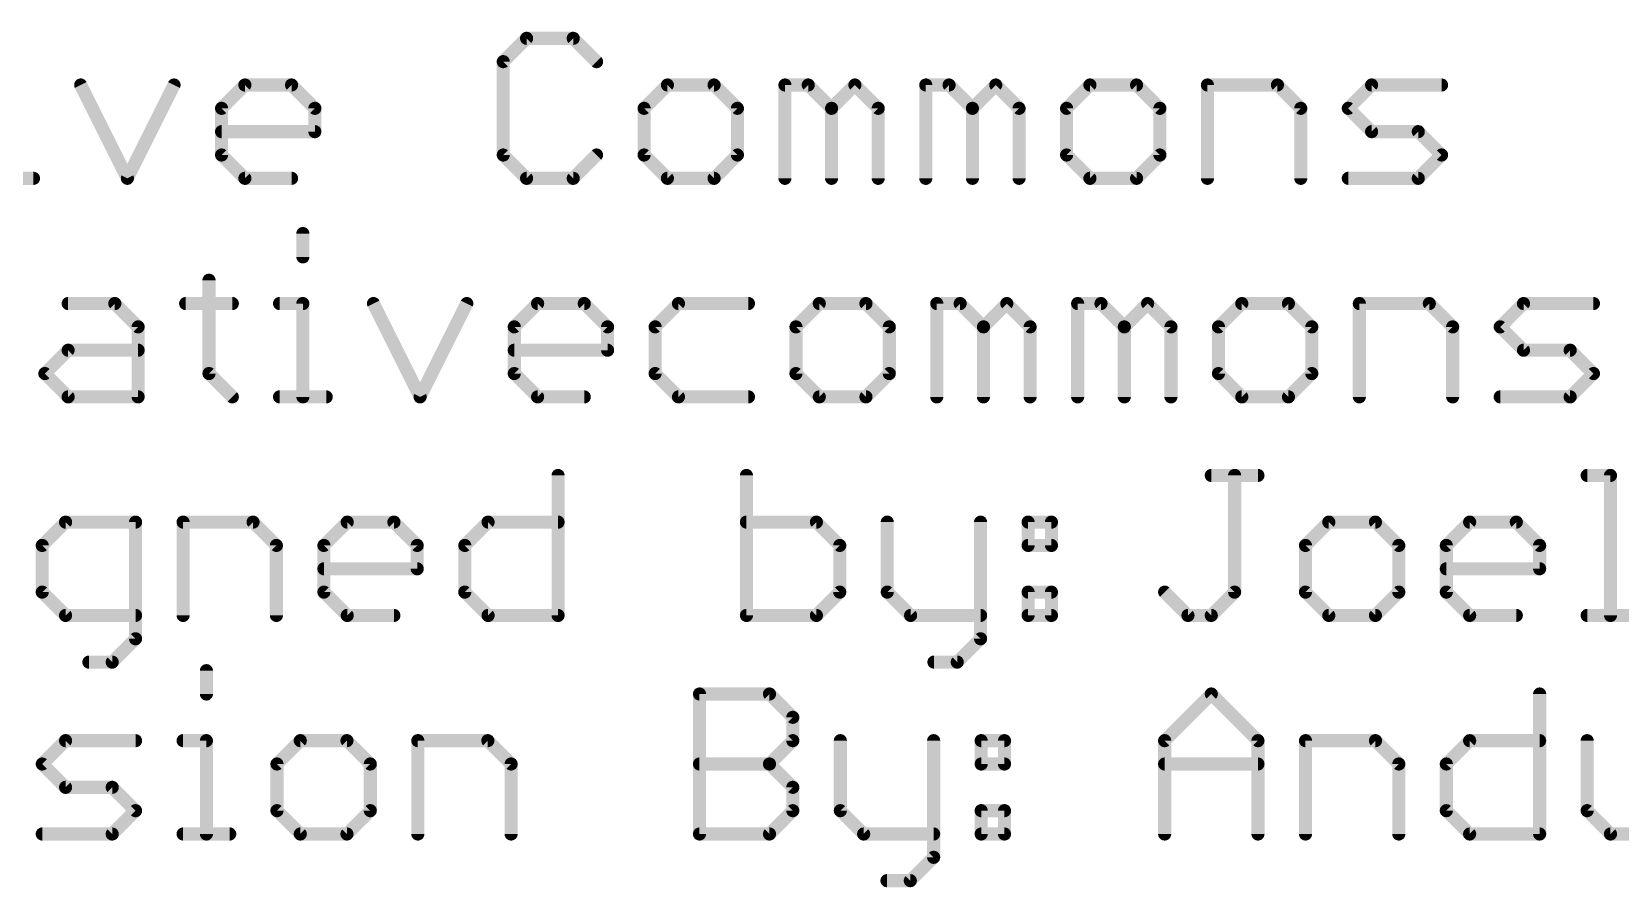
# Model space of a CAD drawing. Extents: x -32 to 75, y -23 to 37.
# Drawn here: x 5.96 to 24.42, y -23.4 to -13.46 of the extents above; entities that cross this region are included whole.
import ezdxf

# ---------------------------------------------------------------- set-up
doc = ezdxf.new("R2010")
doc.units = 0
doc.layers.add('51', color=53, linetype='CONTINUOUS')

msp = doc.modelspace()

# ---------------------------------------------------------------- linework, layer by layer
at = {"layer": '51', "const_width": 0.1524}
for points in [[(11.7091, -13.5368), (11.438, -13.808)], [(12.2515, -13.5368), (11.7091, -13.5368)], [(12.5226, -13.808), (12.2515, -13.5368)], [(11.438, -13.808), (11.438, -14.8926)], [(6.5265, -14.0791), (7.0688, -15.1638)], [(7.0688, -15.1638), (7.6112, -14.0791)], [(8.1637, -14.3503), (8.4348, -14.0791)], [(8.4348, -14.0791), (8.9772, -14.0791)], [(8.9772, -14.0791), (9.2483, -14.3503)], [(13.3463, -14.0791), (13.0751, -14.3503)], [(13.8886, -14.0791), (13.3463, -14.0791)], [(14.1598, -14.3503), (13.8886, -14.0791)], [(14.7123, -15.1638), (14.7123, -14.0791)], [(14.7123, -14.0791), (14.9835, -14.0791)], [(14.9835, -14.0791), (15.2546, -14.3503)], [(15.2546, -14.3503), (15.5258, -14.0791)], [(15.5258, -14.0791), (15.797, -14.3503)], [(16.3495, -15.1638), (16.3495, -14.0791)], [(16.3495, -14.0791), (16.6206, -14.0791)], [(16.6206, -14.0791), (16.8918, -14.3503)], [(16.8918, -14.3503), (17.1629, -14.0791)], [(17.1629, -14.0791), (17.4341, -14.3503)], [(18.2578, -14.0791), (17.9866, -14.3503)], [(18.8001, -14.0791), (18.2578, -14.0791)], [(19.0713, -14.3503), (18.8001, -14.0791)], [(19.6238, -15.1638), (19.6238, -14.0791)], [(19.6238, -14.0791), (20.4373, -14.0791)], [(20.4373, -14.0791), (20.7084, -14.3503)], [(21.2609, -14.3503), (21.5321, -14.0791)], [(21.5321, -14.0791), (22.3456, -14.0791)], [(8.1637, -14.8926), (8.1637, -14.3503)], [(9.2483, -14.3503), (9.2483, -14.6215)], [(13.0751, -14.3503), (13.0751, -14.8926)], [(14.1598, -14.8926), (14.1598, -14.3503)], [(15.2546, -14.3503), (15.2546, -15.1638)], [(15.797, -14.3503), (15.797, -15.1638)], [(16.8918, -14.3503), (16.8918, -15.1638)], [(17.4341, -14.3503), (17.4341, -15.1638)], [(17.9866, -14.3503), (17.9866, -14.8926)], [(19.0713, -14.8926), (19.0713, -14.3503)], [(20.7084, -14.3503), (20.7084, -15.1638)], [(21.5321, -14.6215), (21.2609, -14.3503)], [(9.2483, -14.6215), (8.1637, -14.6215)], [(22.0744, -14.6215), (21.5321, -14.6215)], [(22.3456, -14.8926), (22.0744, -14.6215)], [(8.4348, -15.1638), (8.1637, -14.8926)], [(11.438, -14.8926), (11.7091, -15.1638)], [(12.2515, -15.1638), (12.5226, -14.8926)], [(13.0751, -14.8926), (13.3463, -15.1638)], [(13.8886, -15.1638), (14.1598, -14.8926)], [(17.9866, -14.8926), (18.2578, -15.1638)], [(18.8001, -15.1638), (19.0713, -14.8926)], [(22.0744, -15.1638), (22.3456, -14.8926)], [(5.4351, -15.1638), (5.9774, -15.1638)], [(8.9772, -15.1638), (8.4348, -15.1638)], [(11.7091, -15.1638), (12.2515, -15.1638)], [(13.3463, -15.1638), (13.8886, -15.1638)], [(18.2578, -15.1638), (18.8001, -15.1638)], [(21.2609, -15.1638), (22.0744, -15.1638)], [(9.109, -15.8056), (9.109, -16.0768)], [(8.0175, -16.348), (8.0175, -17.4326)], [(6.3804, -16.6191), (6.9227, -16.6191)], [(6.9227, -16.6191), (7.1939, -16.8903)], [(7.7464, -16.6191), (8.2887, -16.6191)], [(8.8378, -16.6191), (9.109, -16.6191)], [(9.109, -16.6191), (9.109, -17.7038)], [(9.9292, -16.6191), (10.4716, -17.7038)], [(10.4716, -17.7038), (11.0139, -16.6191)], [(11.5664, -16.8903), (11.8376, -16.6191)], [(11.8376, -16.6191), (12.3799, -16.6191)], [(12.3799, -16.6191), (12.651, -16.8903)], [(13.4747, -16.6191), (13.2035, -16.8903)], [(14.2882, -16.6191), (13.4747, -16.6191)], [(15.1119, -16.6191), (14.8407, -16.8903)], [(15.6542, -16.6191), (15.1119, -16.6191)], [(15.9254, -16.8903), (15.6542, -16.6191)], [(16.4779, -17.7038), (16.4779, -16.6191)], [(16.4779, -16.6191), (16.749, -16.6191)], [(16.749, -16.6191), (17.0202, -16.8903)], [(17.0202, -16.8903), (17.2914, -16.6191)], [(17.2914, -16.6191), (17.5625, -16.8903)], [(18.115, -17.7038), (18.115, -16.6191)], [(18.115, -16.6191), (18.3862, -16.6191)], [(18.3862, -16.6191), (18.6573, -16.8903)], [(18.6573, -16.8903), (18.9285, -16.6191)], [(18.9285, -16.6191), (19.1997, -16.8903)], [(20.0233, -16.6191), (19.7522, -16.8903)], [(20.5657, -16.6191), (20.0233, -16.6191)], [(20.8368, -16.8903), (20.5657, -16.6191)], [(21.3893, -17.7038), (21.3893, -16.6191)], [(21.3893, -16.6191), (22.2028, -16.6191)], [(22.2028, -16.6191), (22.474, -16.8903)], [(23.0265, -16.8903), (23.2976, -16.6191)], [(23.2976, -16.6191), (24.1111, -16.6191)], [(7.1939, -16.8903), (7.1939, -17.7038)], [(11.5664, -17.4326), (11.5664, -16.8903)], [(12.651, -16.8903), (12.651, -17.1615)], [(13.2035, -16.8903), (13.2035, -17.4326)], [(14.8407, -16.8903), (14.8407, -17.4326)], [(15.9254, -17.4326), (15.9254, -16.8903)], [(17.0202, -16.8903), (17.0202, -17.7038)], [(17.5625, -16.8903), (17.5625, -17.7038)], [(18.6573, -16.8903), (18.6573, -17.7038)], [(19.1997, -16.8903), (19.1997, -17.7038)], [(19.7522, -16.8903), (19.7522, -17.4326)], [(20.8368, -17.4326), (20.8368, -16.8903)], [(22.474, -16.8903), (22.474, -17.7038)], [(23.2976, -17.1615), (23.0265, -16.8903)], [(6.1092, -17.4326), (6.3804, -17.1615)], [(6.3804, -17.1615), (7.1939, -17.1615)], [(12.651, -17.1615), (11.5664, -17.1615)], [(23.84, -17.1615), (23.2976, -17.1615)], [(24.1111, -17.4326), (23.84, -17.1615)], [(6.3804, -17.7038), (6.1092, -17.4326)], [(8.0175, -17.4326), (8.2887, -17.7038)], [(11.8376, -17.7038), (11.5664, -17.4326)], [(13.2035, -17.4326), (13.4747, -17.7038)], [(14.8407, -17.4326), (15.1119, -17.7038)], [(15.6542, -17.7038), (15.9254, -17.4326)], [(19.7522, -17.4326), (20.0233, -17.7038)], [(20.5657, -17.7038), (20.8368, -17.4326)], [(23.84, -17.7038), (24.1111, -17.4326)], [(7.1939, -17.7038), (6.3804, -17.7038)], [(8.8378, -17.7038), (9.3801, -17.7038)], [(12.3799, -17.7038), (11.8376, -17.7038)], [(13.4747, -17.7038), (14.2882, -17.7038)], [(15.1119, -17.7038), (15.6542, -17.7038)], [(20.0233, -17.7038), (20.5657, -17.7038)], [(23.0265, -17.7038), (23.84, -17.7038)], [(12.0752, -18.6168), (12.0752, -20.2438)], [(14.2649, -18.6168), (14.2649, -20.2438)], [(19.6685, -18.6168), (20.2109, -18.6168)], [(19.9397, -19.9726), (19.9397, -18.6168)], [(24.0377, -18.6168), (24.3088, -18.6168)], [(24.3088, -18.6168), (24.3088, -20.2438)], [(6.3503, -19.1591), (6.0791, -19.4303)], [(7.1638, -19.1591), (6.3503, -19.1591)], [(7.1638, -20.515), (7.1638, -19.1591)], [(7.7163, -20.2438), (7.7163, -19.1591)], [(7.7163, -19.1591), (8.5298, -19.1591)], [(8.5298, -19.1591), (8.8009, -19.4303)], [(9.3534, -19.4303), (9.6246, -19.1591)], [(9.6246, -19.1591), (10.1669, -19.1591)], [(10.1669, -19.1591), (10.4381, -19.4303)], [(10.9906, -19.4303), (11.2617, -19.1591)], [(11.2617, -19.1591), (12.0752, -19.1591)], [(15.0784, -19.1591), (14.2649, -19.1591)], [(15.3495, -19.4303), (15.0784, -19.1591)], [(15.902, -19.1591), (15.902, -19.9726)], [(16.9867, -19.1591), (16.9867, -20.515)], [(17.5392, -19.1591), (17.8104, -19.1591)], [(17.5392, -19.4303), (17.5392, -19.1591)], [(17.8104, -19.1591), (17.8104, -19.4303)], [(21.0345, -19.1591), (20.7634, -19.4303)], [(21.5769, -19.1591), (21.0345, -19.1591)], [(21.848, -19.4303), (21.5769, -19.1591)], [(22.4005, -19.4303), (22.6717, -19.1591)], [(22.6717, -19.1591), (23.214, -19.1591)], [(23.214, -19.1591), (23.4852, -19.4303)], [(6.0791, -19.4303), (6.0791, -19.9726)], [(8.8009, -19.4303), (8.8009, -20.2438)], [(9.3534, -19.9726), (9.3534, -19.4303)], [(10.4381, -19.4303), (10.4381, -19.7015)], [(10.9906, -19.9726), (10.9906, -19.4303)], [(15.3495, -19.9726), (15.3495, -19.4303)], [(17.8104, -19.4303), (17.5392, -19.4303)], [(20.7634, -19.4303), (20.7634, -19.9726)], [(21.848, -19.9726), (21.848, -19.4303)], [(22.4005, -19.9726), (22.4005, -19.4303)], [(23.4852, -19.4303), (23.4852, -19.7015)], [(10.4381, -19.7015), (9.3534, -19.7015)], [(23.4852, -19.7015), (22.4005, -19.7015)], [(6.0791, -19.9726), (6.3503, -20.2438)], [(9.6246, -20.2438), (9.3534, -19.9726)], [(11.2617, -20.2438), (10.9906, -19.9726)], [(15.0784, -20.2438), (15.3495, -19.9726)], [(15.902, -19.9726), (16.1732, -20.2438)], [(17.5392, -19.9726), (17.8104, -19.9726)], [(17.5392, -20.2438), (17.5392, -19.9726)], [(17.8104, -19.9726), (17.8104, -20.2438)], [(19.1262, -19.9726), (19.3974, -20.2438)], [(19.6685, -20.2438), (19.9397, -19.9726)], [(20.7634, -19.9726), (21.0345, -20.2438)], [(21.5769, -20.2438), (21.848, -19.9726)], [(22.6717, -20.2438), (22.4005, -19.9726)], [(6.3503, -20.2438), (7.1638, -20.2438)], [(10.1669, -20.2438), (9.6246, -20.2438)], [(12.0752, -20.2438), (11.2617, -20.2438)], [(14.2649, -20.2438), (15.0784, -20.2438)], [(16.1732, -20.2438), (16.9867, -20.2438)], [(17.8104, -20.2438), (17.5392, -20.2438)], [(19.3974, -20.2438), (19.6685, -20.2438)], [(21.0345, -20.2438), (21.5769, -20.2438)], [(23.214, -20.2438), (22.6717, -20.2438)], [(24.0377, -20.2438), (24.58, -20.2438)], [(6.8926, -20.7861), (7.1638, -20.515)], [(16.9867, -20.515), (16.7155, -20.7861)], [(6.6214, -20.7861), (6.8926, -20.7861)], [(7.9874, -20.8856), (7.9874, -21.1568)], [(16.7155, -20.7861), (16.4444, -20.7861)], [(13.7192, -22.7838), (13.7192, -21.1568)], [(13.7192, -21.1568), (14.5327, -21.1568)], [(14.5327, -21.1568), (14.8038, -21.428)], [(19.1262, -21.6991), (19.6685, -21.1568)], [(19.6685, -21.1568), (20.2109, -21.6991)], [(23.4852, -21.1568), (23.4852, -22.7838)], [(14.8038, -21.428), (14.8038, -21.6991)], [(6.0791, -21.9703), (6.3503, -21.6991)], [(6.3503, -21.6991), (7.1638, -21.6991)], [(7.7163, -21.6991), (7.9874, -21.6991)], [(7.9874, -21.6991), (7.9874, -22.7838)], [(9.0789, -21.6991), (8.8077, -21.9703)], [(9.6212, -21.6991), (9.0789, -21.6991)], [(9.8924, -21.9703), (9.6212, -21.6991)], [(10.4449, -22.7838), (10.4449, -21.6991)], [(10.4449, -21.6991), (11.2584, -21.6991)], [(11.2584, -21.6991), (11.5295, -21.9703)], [(14.8038, -21.6991), (14.5327, -21.9703)], [(15.3563, -21.6991), (15.3563, -22.5126)], [(16.441, -21.6991), (16.441, -23.055)], [(16.9935, -21.6991), (17.2646, -21.6991)], [(16.9935, -21.9703), (16.9935, -21.6991)], [(17.2646, -21.6991), (17.2646, -21.9703)], [(19.1262, -22.7838), (19.1262, -21.6991)], [(20.2109, -21.6991), (20.2109, -22.7838)], [(20.7634, -22.7838), (20.7634, -21.6991)], [(20.7634, -21.6991), (21.5769, -21.6991)], [(21.5769, -21.6991), (21.848, -21.9703)], [(22.4005, -21.9703), (22.6717, -21.6991)], [(22.6717, -21.6991), (23.4852, -21.6991)], [(24.0377, -21.6991), (24.0377, -22.5126)], [(6.3503, -22.2415), (6.0791, -21.9703)], [(8.8077, -21.9703), (8.8077, -22.5126)], [(9.8924, -22.5126), (9.8924, -21.9703)], [(11.5295, -21.9703), (11.5295, -22.7838)], [(13.7192, -21.9703), (14.5327, -21.9703)], [(14.5327, -21.9703), (14.8038, -22.2415)], [(17.2646, -21.9703), (16.9935, -21.9703)], [(19.1262, -21.9703), (20.2109, -21.9703)], [(21.848, -21.9703), (21.848, -22.7838)], [(22.4005, -22.5126), (22.4005, -21.9703)], [(6.8926, -22.2415), (6.3503, -22.2415)], [(7.1638, -22.5126), (6.8926, -22.2415)], [(14.8038, -22.2415), (14.8038, -22.5126)], [(6.8926, -22.7838), (7.1638, -22.5126)], [(8.8077, -22.5126), (9.0789, -22.7838)], [(9.6212, -22.7838), (9.8924, -22.5126)], [(14.8038, -22.5126), (14.5327, -22.7838)], [(15.3563, -22.5126), (15.6275, -22.7838)], [(16.9935, -22.5126), (17.2646, -22.5126)], [(16.9935, -22.7838), (16.9935, -22.5126)], [(17.2646, -22.5126), (17.2646, -22.7838)], [(22.6717, -22.7838), (22.4005, -22.5126)], [(24.0377, -22.5126), (24.3088, -22.7838)], [(6.0791, -22.7838), (6.8926, -22.7838)], [(7.7163, -22.7838), (8.2586, -22.7838)], [(9.0789, -22.7838), (9.6212, -22.7838)], [(14.5327, -22.7838), (13.7192, -22.7838)], [(15.6275, -22.7838), (16.441, -22.7838)], [(17.2646, -22.7838), (16.9935, -22.7838)], [(23.4852, -22.7838), (22.6717, -22.7838)], [(24.3088, -22.7838), (25.1223, -22.7838)], [(16.441, -23.055), (16.1698, -23.3261)], [(16.1698, -23.3261), (15.8987, -23.3261)]]:
    msp.add_lwpolyline(points, dxfattribs=at)
at = {"layer": '51', "const_width": 0.0762}
for points in [[(11.7091, -13.4987, 1), (11.7091, -13.5749)], [(11.7361, -13.5638, 1), (11.6822, -13.5099)], [(12.2784, -13.5099, 1), (12.2245, -13.5638)], [(12.2515, -13.5749, 1), (12.2515, -13.4987)], [(11.411, -13.781, 1), (11.4649, -13.8349)], [(11.4761, -13.808, 1), (11.3999, -13.808)], [(12.4957, -13.8349, 1), (12.5496, -13.781)], [(6.5606, -14.0621, 1), (6.4924, -14.0962)], [(7.6452, -14.0962, 1), (7.5771, -14.0621)], [(8.4348, -14.041, 1), (8.4348, -14.1172)], [(8.4618, -14.1061, 1), (8.4079, -14.0522)], [(9.0041, -14.0522, 1), (8.9502, -14.1061)], [(8.9772, -14.1172, 1), (8.9772, -14.041)], [(13.3463, -14.041, 1), (13.3463, -14.1172)], [(13.3732, -14.1061, 1), (13.3194, -14.0522)], [(13.9156, -14.0522, 1), (13.8617, -14.1061)], [(13.8886, -14.1172, 1), (13.8886, -14.041)], [(14.7504, -14.0791, 1), (14.6742, -14.0791)], [(14.7123, -14.041, 1), (14.7123, -14.1172)], [(15.0104, -14.0522, 1), (14.9565, -14.1061)], [(14.9835, -14.1172, 1), (14.9835, -14.041)], [(15.5527, -14.0522, 1), (15.4988, -14.1061)], [(15.5527, -14.1061, 1), (15.4988, -14.0522)], [(16.3876, -14.0791, 1), (16.3114, -14.0791)], [(16.3495, -14.041, 1), (16.3495, -14.1172)], [(16.6476, -14.0522, 1), (16.5937, -14.1061)], [(16.6206, -14.1172, 1), (16.6206, -14.041)], [(17.1899, -14.0522, 1), (17.136, -14.1061)], [(17.1899, -14.1061, 1), (17.136, -14.0522)], [(18.2578, -14.041, 1), (18.2578, -14.1172)], [(18.2847, -14.1061, 1), (18.2308, -14.0522)], [(18.827, -14.0522, 1), (18.7732, -14.1061)], [(18.8001, -14.1172, 1), (18.8001, -14.041)], [(19.6619, -14.0791, 1), (19.5857, -14.0791)], [(19.6238, -14.041, 1), (19.6238, -14.1172)], [(20.4642, -14.0522, 1), (20.4103, -14.1061)], [(20.4373, -14.1172, 1), (20.4373, -14.041)], [(21.5321, -14.041, 1), (21.5321, -14.1172)], [(21.559, -14.1061, 1), (21.5051, -14.0522)], [(22.3456, -14.1172, 1), (22.3456, -14.041)], [(8.2018, -14.3503, 1), (8.1256, -14.3503)], [(8.1367, -14.3234, 1), (8.1906, -14.3772)], [(9.2864, -14.3503, 1), (9.2102, -14.3503)], [(9.2214, -14.3772, 1), (9.2753, -14.3234)], [(13.1132, -14.3503, 1), (13.037, -14.3503)], [(13.0482, -14.3234, 1), (13.1021, -14.3772)], [(14.1979, -14.3503, 1), (14.1217, -14.3503)], [(14.1329, -14.3772, 1), (14.1867, -14.3234)], [(15.2927, -14.3503, 1), (15.2165, -14.3503)], [(15.2277, -14.3234, 1), (15.2816, -14.3772)], [(15.2277, -14.3772, 1), (15.2816, -14.3234)], [(15.8351, -14.3503, 1), (15.7589, -14.3503)], [(15.77, -14.3772, 1), (15.8239, -14.3234)], [(16.9299, -14.3503, 1), (16.8537, -14.3503)], [(16.8648, -14.3234, 1), (16.9187, -14.3772)], [(16.8648, -14.3772, 1), (16.9187, -14.3234)], [(17.4722, -14.3503, 1), (17.396, -14.3503)], [(17.4072, -14.3772, 1), (17.4611, -14.3234)], [(18.0247, -14.3503, 1), (17.9485, -14.3503)], [(17.9597, -14.3234, 1), (18.0135, -14.3772)], [(19.1094, -14.3503, 1), (19.0332, -14.3503)], [(19.0443, -14.3772, 1), (19.0982, -14.3234)], [(20.7465, -14.3503, 1), (20.6703, -14.3503)], [(20.6815, -14.3772, 1), (20.7354, -14.3234)], [(21.2879, -14.3234, 1), (21.234, -14.3772)], [(21.234, -14.3234, 1), (21.2879, -14.3772)], [(8.1637, -14.5834, 1), (8.1637, -14.6596)], [(9.2102, -14.6215, 1), (9.2864, -14.6215)], [(9.2483, -14.6596, 1), (9.2483, -14.5834)], [(21.5321, -14.5834, 1), (21.5321, -14.6596)], [(21.5051, -14.6484, 1), (21.559, -14.5945)], [(22.1014, -14.5945, 1), (22.0475, -14.6484)], [(22.0744, -14.6596, 1), (22.0744, -14.5834)], [(8.1906, -14.8657, 1), (8.1367, -14.9196)], [(8.1256, -14.8926, 1), (8.2018, -14.8926)], [(11.4649, -14.8657, 1), (11.411, -14.9196)], [(11.3999, -14.8926, 1), (11.4761, -14.8926)], [(12.5496, -14.9196, 1), (12.4957, -14.8657)], [(13.1021, -14.8657, 1), (13.0482, -14.9196)], [(13.037, -14.8926, 1), (13.1132, -14.8926)], [(14.1217, -14.8926, 1), (14.1979, -14.8926)], [(14.1867, -14.9196, 1), (14.1329, -14.8657)], [(18.0135, -14.8657, 1), (17.9597, -14.9196)], [(17.9485, -14.8926, 1), (18.0247, -14.8926)], [(19.0332, -14.8926, 1), (19.1094, -14.8926)], [(19.0982, -14.9196, 1), (19.0443, -14.8657)], [(22.3725, -14.9196, 1), (22.3186, -14.8657)], [(22.3186, -14.9196, 1), (22.3725, -14.8657)], [(5.9774, -15.2019, 1), (5.9774, -15.1257)], [(7.0348, -15.1468, 1), (7.1029, -15.1808)], [(7.0348, -15.1808, 1), (7.1029, -15.1468)], [(8.4348, -15.1257, 1), (8.4348, -15.2019)], [(8.4079, -15.1907, 1), (8.4618, -15.1369)], [(8.9772, -15.2019, 1), (8.9772, -15.1257)], [(11.7091, -15.1257, 1), (11.7091, -15.2019)], [(11.6822, -15.1907, 1), (11.7361, -15.1369)], [(12.2245, -15.1369, 1), (12.2784, -15.1907)], [(12.2515, -15.2019, 1), (12.2515, -15.1257)], [(13.3463, -15.1257, 1), (13.3463, -15.2019)], [(13.3194, -15.1907, 1), (13.3732, -15.1369)], [(13.8617, -15.1369, 1), (13.9156, -15.1907)], [(13.8886, -15.2019, 1), (13.8886, -15.1257)], [(14.6742, -15.1638, 1), (14.7504, -15.1638)], [(15.2165, -15.1638, 1), (15.2927, -15.1638)], [(15.7589, -15.1638, 1), (15.8351, -15.1638)], [(16.3114, -15.1638, 1), (16.3876, -15.1638)], [(16.8537, -15.1638, 1), (16.9299, -15.1638)], [(17.396, -15.1638, 1), (17.4722, -15.1638)], [(18.2578, -15.1257, 1), (18.2578, -15.2019)], [(18.2308, -15.1907, 1), (18.2847, -15.1369)], [(18.7732, -15.1369, 1), (18.827, -15.1907)], [(18.8001, -15.2019, 1), (18.8001, -15.1257)], [(19.5857, -15.1638, 1), (19.6619, -15.1638)], [(20.6703, -15.1638, 1), (20.7465, -15.1638)], [(21.2609, -15.1257, 1), (21.2609, -15.2019)], [(22.0475, -15.1369, 1), (22.1014, -15.1907)], [(22.0744, -15.2019, 1), (22.0744, -15.1257)], [(9.1471, -15.8056, 1), (9.0709, -15.8056)], [(9.0709, -16.0768, 1), (9.1471, -16.0768)], [(8.0556, -16.348, 1), (7.9794, -16.348)], [(6.3804, -16.581, 1), (6.3804, -16.6572)], [(6.9496, -16.5922, 1), (6.8958, -16.6461)], [(6.9227, -16.6572, 1), (6.9227, -16.581)], [(7.7464, -16.581, 1), (7.7464, -16.6572)], [(8.2887, -16.6572, 1), (8.2887, -16.581)], [(8.8378, -16.581, 1), (8.8378, -16.6572)], [(9.1471, -16.6191, 1), (9.0709, -16.6191)], [(9.109, -16.6572, 1), (9.109, -16.581)], [(9.9633, -16.6021, 1), (9.8952, -16.6362)], [(11.048, -16.6362, 1), (10.9798, -16.6021)], [(11.8376, -16.581, 1), (11.8376, -16.6572)], [(11.8645, -16.6461, 1), (11.8106, -16.5922)], [(12.4068, -16.5922, 1), (12.3529, -16.6461)], [(12.3799, -16.6572, 1), (12.3799, -16.581)], [(13.4747, -16.581, 1), (13.4747, -16.6572)], [(13.5016, -16.6461, 1), (13.4478, -16.5922)], [(14.2882, -16.6572, 1), (14.2882, -16.581)], [(15.1119, -16.581, 1), (15.1119, -16.6572)], [(15.1388, -16.6461, 1), (15.0849, -16.5922)], [(15.6811, -16.5922, 1), (15.6273, -16.6461)], [(15.6542, -16.6572, 1), (15.6542, -16.581)], [(16.516, -16.6191, 1), (16.4398, -16.6191)], [(16.4779, -16.581, 1), (16.4779, -16.6572)], [(16.776, -16.5922, 1), (16.7221, -16.6461)], [(16.749, -16.6572, 1), (16.749, -16.581)], [(17.3183, -16.5922, 1), (17.2644, -16.6461)], [(17.3183, -16.6461, 1), (17.2644, -16.5922)], [(18.1531, -16.6191, 1), (18.0769, -16.6191)], [(18.115, -16.581, 1), (18.115, -16.6572)], [(18.4131, -16.5922, 1), (18.3592, -16.6461)], [(18.3862, -16.6572, 1), (18.3862, -16.581)], [(18.9554, -16.5922, 1), (18.9016, -16.6461)], [(18.9554, -16.6461, 1), (18.9016, -16.5922)], [(20.0233, -16.581, 1), (20.0233, -16.6572)], [(20.0503, -16.6461, 1), (19.9964, -16.5922)], [(20.5926, -16.5922, 1), (20.5387, -16.6461)], [(20.5657, -16.6572, 1), (20.5657, -16.581)], [(21.4274, -16.6191, 1), (21.3512, -16.6191)], [(21.3893, -16.581, 1), (21.3893, -16.6572)], [(22.2298, -16.5922, 1), (22.1759, -16.6461)], [(22.2028, -16.6572, 1), (22.2028, -16.581)], [(23.2976, -16.581, 1), (23.2976, -16.6572)], [(23.3246, -16.6461, 1), (23.2707, -16.5922)], [(24.1111, -16.6572, 1), (24.1111, -16.581)], [(7.232, -16.8903, 1), (7.1558, -16.8903)], [(7.1669, -16.9172, 1), (7.2208, -16.8634)], [(11.6045, -16.8903, 1), (11.5283, -16.8903)], [(11.5394, -16.8634, 1), (11.5933, -16.9172)], [(12.6891, -16.8903, 1), (12.6129, -16.8903)], [(12.6241, -16.9172, 1), (12.678, -16.8634)], [(13.2416, -16.8903, 1), (13.1654, -16.8903)], [(13.1766, -16.8634, 1), (13.2305, -16.9172)], [(14.8788, -16.8903, 1), (14.8026, -16.8903)], [(14.8138, -16.8634, 1), (14.8676, -16.9172)], [(15.9635, -16.8903, 1), (15.8873, -16.8903)], [(15.8984, -16.9172, 1), (15.9523, -16.8634)], [(17.0583, -16.8903, 1), (16.9821, -16.8903)], [(16.9932, -16.8634, 1), (17.0471, -16.9172)], [(16.9932, -16.9172, 1), (17.0471, -16.8634)], [(17.6006, -16.8903, 1), (17.5244, -16.8903)], [(17.5356, -16.9172, 1), (17.5895, -16.8634)], [(18.6954, -16.8903, 1), (18.6192, -16.8903)], [(18.6304, -16.8634, 1), (18.6843, -16.9172)], [(18.6304, -16.9172, 1), (18.6843, -16.8634)], [(19.2378, -16.8903, 1), (19.1616, -16.8903)], [(19.1727, -16.9172, 1), (19.2266, -16.8634)], [(19.7903, -16.8903, 1), (19.7141, -16.8903)], [(19.7252, -16.8634, 1), (19.7791, -16.9172)], [(20.8749, -16.8903, 1), (20.7987, -16.8903)], [(20.8099, -16.9172, 1), (20.8638, -16.8634)], [(22.5121, -16.8903, 1), (22.4359, -16.8903)], [(22.447, -16.9172, 1), (22.5009, -16.8634)], [(23.0534, -16.8634, 1), (22.9995, -16.9172)], [(22.9995, -16.8634, 1), (23.0534, -16.9172)], [(6.3804, -17.1234, 1), (6.3804, -17.1996)], [(6.4073, -17.1884, 1), (6.3534, -17.1345)], [(7.1939, -17.1996, 1), (7.1939, -17.1234)], [(11.5664, -17.1234, 1), (11.5664, -17.1996)], [(12.6129, -17.1615, 1), (12.6891, -17.1615)], [(12.651, -17.1996, 1), (12.651, -17.1234)], [(23.2976, -17.1234, 1), (23.2976, -17.1996)], [(23.2707, -17.1884, 1), (23.3246, -17.1345)], [(23.8669, -17.1345, 1), (23.813, -17.1884)], [(23.84, -17.1996, 1), (23.84, -17.1234)], [(6.1361, -17.4057, 1), (6.0823, -17.4596)], [(8.0445, -17.4057, 1), (7.9906, -17.4596)], [(11.5933, -17.4057, 1), (11.5394, -17.4596)], [(13.2305, -17.4057, 1), (13.1766, -17.4596)], [(14.8676, -17.4057, 1), (14.8138, -17.4596)], [(15.9523, -17.4596, 1), (15.8984, -17.4057)], [(19.7791, -17.4057, 1), (19.7252, -17.4596)], [(20.8638, -17.4596, 1), (20.8099, -17.4057)], [(24.1381, -17.4596, 1), (24.0842, -17.4057)], [(6.0823, -17.4057, 1), (6.1361, -17.4596)], [(7.9794, -17.4326, 1), (8.0556, -17.4326)], [(11.5283, -17.4326, 1), (11.6045, -17.4326)], [(13.1654, -17.4326, 1), (13.2416, -17.4326)], [(14.8026, -17.4326, 1), (14.8788, -17.4326)], [(15.8873, -17.4326, 1), (15.9635, -17.4326)], [(19.7141, -17.4326, 1), (19.7903, -17.4326)], [(20.7987, -17.4326, 1), (20.8749, -17.4326)], [(24.0842, -17.4596, 1), (24.1381, -17.4057)], [(6.3804, -17.6657, 1), (6.3804, -17.7419)], [(6.3534, -17.7307, 1), (6.4073, -17.6769)], [(7.1558, -17.7038, 1), (7.232, -17.7038)], [(7.1939, -17.7419, 1), (7.1939, -17.6657)], [(8.2617, -17.7307, 1), (8.3156, -17.6769)], [(8.8378, -17.6657, 1), (8.8378, -17.7419)], [(9.0709, -17.7038, 1), (9.1471, -17.7038)], [(9.3801, -17.7419, 1), (9.3801, -17.6657)], [(10.4375, -17.6868, 1), (10.5056, -17.7208)], [(10.4375, -17.7208, 1), (10.5056, -17.6868)], [(11.8376, -17.6657, 1), (11.8376, -17.7419)], [(11.8106, -17.7307, 1), (11.8645, -17.6769)], [(12.3799, -17.7419, 1), (12.3799, -17.6657)], [(13.4747, -17.6657, 1), (13.4747, -17.7419)], [(13.4478, -17.7307, 1), (13.5016, -17.6769)], [(14.2882, -17.7419, 1), (14.2882, -17.6657)], [(15.1119, -17.6657, 1), (15.1119, -17.7419)], [(15.0849, -17.7307, 1), (15.1388, -17.6769)], [(15.6273, -17.6769, 1), (15.6811, -17.7307)], [(15.6542, -17.7419, 1), (15.6542, -17.6657)], [(16.4398, -17.7038, 1), (16.516, -17.7038)], [(16.9821, -17.7038, 1), (17.0583, -17.7038)], [(17.5244, -17.7038, 1), (17.6006, -17.7038)], [(18.0769, -17.7038, 1), (18.1531, -17.7038)], [(18.6192, -17.7038, 1), (18.6954, -17.7038)], [(19.1616, -17.7038, 1), (19.2378, -17.7038)], [(20.0233, -17.6657, 1), (20.0233, -17.7419)], [(19.9964, -17.7307, 1), (20.0503, -17.6769)], [(20.5387, -17.6769, 1), (20.5926, -17.7307)], [(20.5657, -17.7419, 1), (20.5657, -17.6657)], [(21.3512, -17.7038, 1), (21.4274, -17.7038)], [(22.4359, -17.7038, 1), (22.5121, -17.7038)], [(23.0265, -17.6657, 1), (23.0265, -17.7419)], [(23.813, -17.6769, 1), (23.8669, -17.7307)], [(23.84, -17.7419, 1), (23.84, -17.6657)], [(12.1133, -18.6168, 1), (12.0371, -18.6168)], [(14.303, -18.6168, 1), (14.2268, -18.6168)], [(19.6685, -18.5787, 1), (19.6685, -18.6549)], [(19.9778, -18.6168, 1), (19.9016, -18.6168)], [(20.2109, -18.6549, 1), (20.2109, -18.5787)], [(24.0377, -18.5787, 1), (24.0377, -18.6549)], [(24.3469, -18.6168, 1), (24.2707, -18.6168)], [(24.3088, -18.6549, 1), (24.3088, -18.5787)], [(6.3503, -19.121, 1), (6.3503, -19.1972)], [(6.3772, -19.1861, 1), (6.3233, -19.1322)], [(7.2019, -19.1591, 1), (7.1257, -19.1591)], [(7.1638, -19.1972, 1), (7.1638, -19.121)], [(7.7544, -19.1591, 1), (7.6782, -19.1591)], [(7.7163, -19.121, 1), (7.7163, -19.1972)], [(8.5567, -19.1322, 1), (8.5028, -19.1861)], [(8.5298, -19.1972, 1), (8.5298, -19.121)], [(9.6246, -19.121, 1), (9.6246, -19.1972)], [(9.6515, -19.1861, 1), (9.5976, -19.1322)], [(10.1939, -19.1322, 1), (10.14, -19.1861)], [(10.1669, -19.1972, 1), (10.1669, -19.121)], [(11.2617, -19.121, 1), (11.2617, -19.1972)], [(11.2887, -19.1861, 1), (11.2348, -19.1322)], [(12.0752, -19.1972, 1), (12.0752, -19.121)], [(14.2649, -19.121, 1), (14.2649, -19.1972)], [(15.1053, -19.1322, 1), (15.0514, -19.1861)], [(15.0784, -19.1972, 1), (15.0784, -19.121)], [(15.9401, -19.1591, 1), (15.8639, -19.1591)], [(17.0248, -19.1591, 1), (16.9486, -19.1591)], [(17.5392, -19.121, 1), (17.5392, -19.1972)], [(17.5773, -19.1591, 1), (17.5011, -19.1591)], [(17.8485, -19.1591, 1), (17.7723, -19.1591)], [(17.8104, -19.1972, 1), (17.8104, -19.121)], [(21.0345, -19.121, 1), (21.0345, -19.1972)], [(21.0615, -19.1861, 1), (21.0076, -19.1322)], [(21.6038, -19.1322, 1), (21.5499, -19.1861)], [(21.5769, -19.1972, 1), (21.5769, -19.121)], [(22.6717, -19.121, 1), (22.6717, -19.1972)], [(22.6986, -19.1861, 1), (22.6447, -19.1322)], [(23.2409, -19.1322, 1), (23.1871, -19.1861)], [(23.214, -19.1972, 1), (23.214, -19.121)], [(6.1172, -19.4303, 1), (6.041, -19.4303)], [(6.0522, -19.4034, 1), (6.106, -19.4572)], [(8.839, -19.4303, 1), (8.7628, -19.4303)], [(8.774, -19.4572, 1), (8.8279, -19.4034)], [(9.3915, -19.4303, 1), (9.3153, -19.4303)], [(9.3265, -19.4034, 1), (9.3804, -19.4572)], [(10.4762, -19.4303, 1), (10.4, -19.4303)], [(10.4111, -19.4572, 1), (10.465, -19.4034)], [(11.0287, -19.4303, 1), (10.9525, -19.4303)], [(10.9636, -19.4034, 1), (11.0175, -19.4572)], [(15.3876, -19.4303, 1), (15.3114, -19.4303)], [(15.3226, -19.4572, 1), (15.3765, -19.4034)], [(17.5392, -19.3922, 1), (17.5392, -19.4684)], [(17.8104, -19.4684, 1), (17.8104, -19.3922)], [(20.8015, -19.4303, 1), (20.7253, -19.4303)], [(20.7364, -19.4034, 1), (20.7903, -19.4572)], [(21.8861, -19.4303, 1), (21.8099, -19.4303)], [(21.8211, -19.4572, 1), (21.875, -19.4034)], [(22.4386, -19.4303, 1), (22.3624, -19.4303)], [(22.3736, -19.4034, 1), (22.4275, -19.4572)], [(23.5233, -19.4303, 1), (23.4471, -19.4303)], [(23.4582, -19.4572, 1), (23.5121, -19.4034)], [(17.5011, -19.4303, 1), (17.5773, -19.4303)], [(17.7723, -19.4303, 1), (17.8485, -19.4303)], [(9.3534, -19.6634, 1), (9.3534, -19.7396)], [(10.4, -19.7015, 1), (10.4762, -19.7015)], [(10.4381, -19.7396, 1), (10.4381, -19.6634)], [(22.4005, -19.6634, 1), (22.4005, -19.7396)], [(23.4471, -19.7015, 1), (23.5233, -19.7015)], [(23.4852, -19.7396, 1), (23.4852, -19.6634)], [(6.106, -19.9457, 1), (6.0522, -19.9996)], [(6.041, -19.9726, 1), (6.1172, -19.9726)], [(9.3804, -19.9457, 1), (9.3265, -19.9996)], [(9.3153, -19.9726, 1), (9.3915, -19.9726)], [(11.0175, -19.9457, 1), (10.9636, -19.9996)], [(10.9525, -19.9726, 1), (11.0287, -19.9726)], [(15.3114, -19.9726, 1), (15.3876, -19.9726)], [(15.3765, -19.9996, 1), (15.3226, -19.9457)], [(15.929, -19.9457, 1), (15.8751, -19.9996)], [(15.8639, -19.9726, 1), (15.9401, -19.9726)], [(17.5392, -19.9345, 1), (17.5392, -20.0107)], [(17.5773, -19.9726, 1), (17.5011, -19.9726)], [(17.8485, -19.9726, 1), (17.7723, -19.9726)], [(17.8104, -20.0107, 1), (17.8104, -19.9345)], [(19.1531, -19.9457, 1), (19.0993, -19.9996)], [(19.9016, -19.9726, 1), (19.9778, -19.9726)], [(19.9666, -19.9996, 1), (19.9128, -19.9457)], [(20.7903, -19.9457, 1), (20.7364, -19.9996)], [(20.7253, -19.9726, 1), (20.8015, -19.9726)], [(21.8099, -19.9726, 1), (21.8861, -19.9726)], [(21.875, -19.9996, 1), (21.8211, -19.9457)], [(22.4275, -19.9457, 1), (22.3736, -19.9996)], [(22.3624, -19.9726, 1), (22.4386, -19.9726)], [(6.3503, -20.2057, 1), (6.3503, -20.2819)], [(6.3233, -20.2707, 1), (6.3772, -20.2169)], [(7.1638, -20.2819, 1), (7.1638, -20.2057)], [(7.6782, -20.2438, 1), (7.7544, -20.2438)], [(8.7628, -20.2438, 1), (8.839, -20.2438)], [(9.6246, -20.2057, 1), (9.6246, -20.2819)], [(9.5976, -20.2707, 1), (9.6515, -20.2169)], [(10.1669, -20.2819, 1), (10.1669, -20.2057)], [(11.2617, -20.2057, 1), (11.2617, -20.2819)], [(11.2348, -20.2707, 1), (11.2887, -20.2169)], [(12.0371, -20.2438, 1), (12.1133, -20.2438)], [(12.0752, -20.2819, 1), (12.0752, -20.2057)], [(14.2649, -20.2057, 1), (14.2649, -20.2819)], [(14.2268, -20.2438, 1), (14.303, -20.2438)], [(15.0514, -20.2169, 1), (15.1053, -20.2707)], [(15.0784, -20.2819, 1), (15.0784, -20.2057)], [(16.1732, -20.2057, 1), (16.1732, -20.2819)], [(16.1463, -20.2707, 1), (16.2001, -20.2169)], [(16.9867, -20.2819, 1), (16.9867, -20.2057)], [(17.5392, -20.2057, 1), (17.5392, -20.2819)], [(17.5011, -20.2438, 1), (17.5773, -20.2438)], [(17.7723, -20.2438, 1), (17.8485, -20.2438)], [(17.8104, -20.2819, 1), (17.8104, -20.2057)], [(19.3974, -20.2057, 1), (19.3974, -20.2819)], [(19.3704, -20.2707, 1), (19.4243, -20.2169)], [(19.6416, -20.2169, 1), (19.6955, -20.2707)], [(19.6685, -20.2819, 1), (19.6685, -20.2057)], [(21.0345, -20.2057, 1), (21.0345, -20.2819)], [(21.0076, -20.2707, 1), (21.0615, -20.2169)], [(21.5499, -20.2169, 1), (21.6038, -20.2707)], [(21.5769, -20.2819, 1), (21.5769, -20.2057)], [(22.6717, -20.2057, 1), (22.6717, -20.2819)], [(22.6447, -20.2707, 1), (22.6986, -20.2169)], [(23.214, -20.2819, 1), (23.214, -20.2057)], [(24.0377, -20.2057, 1), (24.0377, -20.2819)], [(24.2707, -20.2438, 1), (24.3469, -20.2438)], [(7.1257, -20.515, 1), (7.2019, -20.515)], [(7.1907, -20.5419, 1), (7.1368, -20.488)], [(16.9486, -20.515, 1), (17.0248, -20.515)], [(17.0136, -20.5419, 1), (16.9598, -20.488)], [(6.6214, -20.748, 1), (6.6214, -20.8242)], [(6.8657, -20.7592, 1), (6.9195, -20.8131)], [(6.8926, -20.8242, 1), (6.8926, -20.748)], [(8.0255, -20.8856, 1), (7.9493, -20.8856)], [(16.4444, -20.748, 1), (16.4444, -20.8242)], [(16.6886, -20.7592, 1), (16.7425, -20.8131)], [(16.7155, -20.8242, 1), (16.7155, -20.748)], [(7.9493, -21.1568, 1), (8.0255, -21.1568)], [(13.7573, -21.1568, 1), (13.6811, -21.1568)], [(13.7192, -21.1187, 1), (13.7192, -21.1949)], [(14.5596, -21.1299, 1), (14.5057, -21.1838)], [(14.5327, -21.1949, 1), (14.5327, -21.1187)], [(19.6955, -21.1299, 1), (19.6416, -21.1838)], [(19.6955, -21.1838, 1), (19.6416, -21.1299)], [(23.5233, -21.1568, 1), (23.4471, -21.1568)], [(14.8419, -21.428, 1), (14.7657, -21.428)], [(14.7769, -21.4549, 1), (14.8308, -21.401)], [(6.3503, -21.661, 1), (6.3503, -21.7372)], [(6.3772, -21.7261, 1), (6.3233, -21.6722)], [(7.1638, -21.7372, 1), (7.1638, -21.661)], [(7.7163, -21.661, 1), (7.7163, -21.7372)], [(8.0255, -21.6991, 1), (7.9493, -21.6991)], [(7.9874, -21.7372, 1), (7.9874, -21.661)], [(9.0789, -21.661, 1), (9.0789, -21.7372)], [(9.1058, -21.7261, 1), (9.0519, -21.6722)], [(9.6481, -21.6722, 1), (9.5943, -21.7261)], [(9.6212, -21.7372, 1), (9.6212, -21.661)], [(10.483, -21.6991, 1), (10.4068, -21.6991)], [(10.4449, -21.661, 1), (10.4449, -21.7372)], [(11.2853, -21.6722, 1), (11.2314, -21.7261)], [(11.2584, -21.7372, 1), (11.2584, -21.661)], [(14.7657, -21.6991, 1), (14.8419, -21.6991)], [(14.8308, -21.7261, 1), (14.7769, -21.6722)], [(15.3944, -21.6991, 1), (15.3182, -21.6991)], [(16.4791, -21.6991, 1), (16.4029, -21.6991)], [(16.9935, -21.661, 1), (16.9935, -21.7372)], [(17.0316, -21.6991, 1), (16.9554, -21.6991)], [(17.3027, -21.6991, 1), (17.2265, -21.6991)], [(17.2646, -21.7372, 1), (17.2646, -21.661)], [(19.1643, -21.6991, 1), (19.0881, -21.6991)], [(19.0993, -21.6722, 1), (19.1531, -21.7261)], [(20.249, -21.6991, 1), (20.1728, -21.6991)], [(20.1839, -21.7261, 1), (20.2378, -21.6722)], [(20.8015, -21.6991, 1), (20.7253, -21.6991)], [(20.7634, -21.661, 1), (20.7634, -21.7372)], [(21.6038, -21.6722, 1), (21.5499, -21.7261)], [(21.5769, -21.7372, 1), (21.5769, -21.661)], [(22.6717, -21.661, 1), (22.6717, -21.7372)], [(22.6986, -21.7261, 1), (22.6447, -21.6722)], [(23.4852, -21.7372, 1), (23.4852, -21.661)], [(24.0758, -21.6991, 1), (23.9996, -21.6991)], [(6.106, -21.9434, 1), (6.0522, -21.9972)], [(6.0522, -21.9434, 1), (6.106, -21.9972)], [(8.8458, -21.9703, 1), (8.7696, -21.9703)], [(8.7808, -21.9434, 1), (8.8346, -21.9972)], [(9.9305, -21.9703, 1), (9.8543, -21.9703)], [(9.8654, -21.9972, 1), (9.9193, -21.9434)], [(11.5676, -21.9703, 1), (11.4914, -21.9703)], [(11.5026, -21.9972, 1), (11.5565, -21.9434)], [(13.7192, -21.9322, 1), (13.7192, -22.0084)], [(14.5596, -21.9434, 1), (14.5057, -21.9972)], [(14.5057, -21.9434, 1), (14.5596, -21.9972)], [(14.5327, -22.0084, 1), (14.5327, -21.9322)], [(16.9935, -21.9322, 1), (16.9935, -22.0084)], [(16.9554, -21.9703, 1), (17.0316, -21.9703)], [(17.2265, -21.9703, 1), (17.3027, -21.9703)], [(17.2646, -22.0084, 1), (17.2646, -21.9322)], [(19.1262, -21.9322, 1), (19.1262, -22.0084)], [(20.2109, -22.0084, 1), (20.2109, -21.9322)], [(21.8861, -21.9703, 1), (21.8099, -21.9703)], [(21.8211, -21.9972, 1), (21.875, -21.9434)], [(22.4386, -21.9703, 1), (22.3624, -21.9703)], [(22.3736, -21.9434, 1), (22.4275, -21.9972)], [(6.3503, -22.2034, 1), (6.3503, -22.2796)], [(6.3233, -22.2684, 1), (6.3772, -22.2145)], [(6.9195, -22.2145, 1), (6.8657, -22.2684)], [(6.8926, -22.2796, 1), (6.8926, -22.2034)], [(14.8419, -22.2415, 1), (14.7657, -22.2415)], [(14.7769, -22.2684, 1), (14.8308, -22.2145)], [(7.1907, -22.5396, 1), (7.1368, -22.4857)], [(7.1368, -22.5396, 1), (7.1907, -22.4857)], [(8.8346, -22.4857, 1), (8.7808, -22.5396)], [(8.7696, -22.5126, 1), (8.8458, -22.5126)], [(9.8543, -22.5126, 1), (9.9305, -22.5126)], [(9.9193, -22.5396, 1), (9.8654, -22.4857)], [(14.7657, -22.5126, 1), (14.8419, -22.5126)], [(14.8308, -22.5396, 1), (14.7769, -22.4857)], [(15.3833, -22.4857, 1), (15.3294, -22.5396)], [(15.3182, -22.5126, 1), (15.3944, -22.5126)], [(16.9935, -22.4745, 1), (16.9935, -22.5507)], [(17.0316, -22.5126, 1), (16.9554, -22.5126)], [(17.3027, -22.5126, 1), (17.2265, -22.5126)], [(17.2646, -22.5507, 1), (17.2646, -22.4745)], [(22.4275, -22.4857, 1), (22.3736, -22.5396)], [(22.3624, -22.5126, 1), (22.4386, -22.5126)], [(24.0646, -22.4857, 1), (24.0107, -22.5396)], [(23.9996, -22.5126, 1), (24.0758, -22.5126)], [(6.0791, -22.7457, 1), (6.0791, -22.8219)], [(6.8926, -22.8219, 1), (6.8926, -22.7457)], [(7.7163, -22.7457, 1), (7.7163, -22.8219)], [(8.2586, -22.8219, 1), (8.2586, -22.7457)], [(9.0789, -22.7457, 1), (9.0789, -22.8219)], [(9.6212, -22.8219, 1), (9.6212, -22.7457)], [(13.7192, -22.7457, 1), (13.7192, -22.8219)], [(14.5327, -22.8219, 1), (14.5327, -22.7457)], [(15.6275, -22.7457, 1), (15.6275, -22.8219)], [(16.441, -22.8219, 1), (16.441, -22.7457)], [(16.9935, -22.7457, 1), (16.9935, -22.8219)], [(17.2646, -22.8219, 1), (17.2646, -22.7457)], [(22.6717, -22.7457, 1), (22.6717, -22.8219)], [(23.4852, -22.8219, 1), (23.4852, -22.7457)], [(24.3088, -22.7457, 1), (24.3088, -22.8219)], [(6.8657, -22.7569, 1), (6.9195, -22.8107)], [(7.9493, -22.7838, 1), (8.0255, -22.7838)], [(9.0519, -22.8107, 1), (9.1058, -22.7569)], [(9.5943, -22.7569, 1), (9.6481, -22.8107)], [(10.4068, -22.7838, 1), (10.483, -22.7838)], [(11.4914, -22.7838, 1), (11.5676, -22.7838)], [(13.6811, -22.7838, 1), (13.7573, -22.7838)], [(14.5057, -22.7569, 1), (14.5596, -22.8107)], [(15.6005, -22.8107, 1), (15.6544, -22.7569)], [(16.9554, -22.7838, 1), (17.0316, -22.7838)], [(17.2265, -22.7838, 1), (17.3027, -22.7838)], [(19.0881, -22.7838, 1), (19.1643, -22.7838)], [(20.1728, -22.7838, 1), (20.249, -22.7838)], [(20.7253, -22.7838, 1), (20.8015, -22.7838)], [(21.8099, -22.7838, 1), (21.8861, -22.7838)], [(22.6447, -22.8107, 1), (22.6986, -22.7569)], [(23.4471, -22.7838, 1), (23.5233, -22.7838)], [(24.2819, -22.8107, 1), (24.3358, -22.7569)], [(16.4029, -23.055, 1), (16.4791, -23.055)], [(16.4679, -23.0819, 1), (16.414, -23.028)], [(15.8987, -23.288, 1), (15.8987, -23.3642)], [(16.1429, -23.2992, 1), (16.1968, -23.3531)], [(16.1698, -23.3642, 1), (16.1698, -23.288)]]:
    msp.add_lwpolyline(points, format="xyb", dxfattribs=at)

doc.saveas('drawing.dxf')
